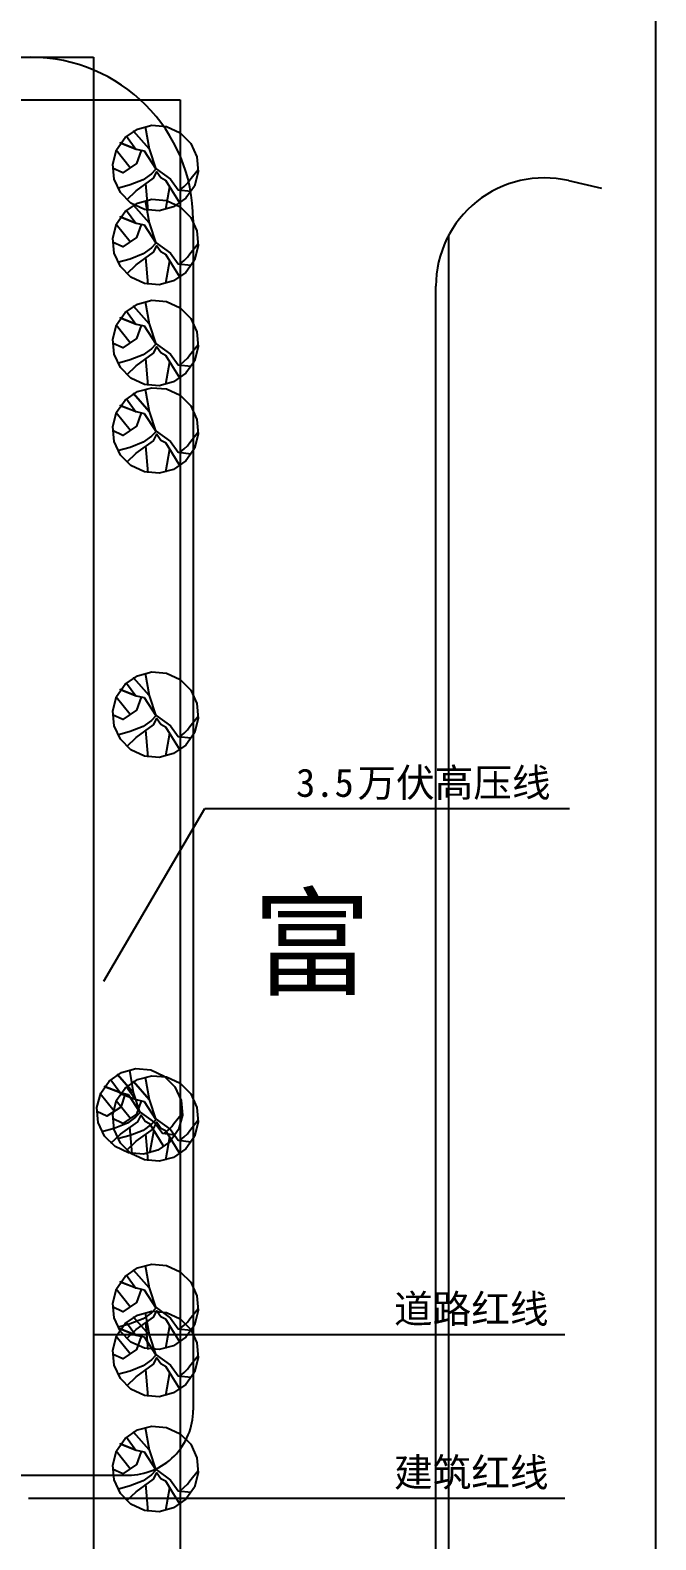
# Model space of a CAD drawing. Extents: x 225694 to 1397201, y -46174 to 794826.
# Drawn here: x 825524 to 883259, y 550020 to 689296 of the extents above; entities that cross this region are included whole.
import ezdxf
from ezdxf.enums import TextEntityAlignment as Align

# ---------------------------------------------------------------- set-up
doc = ezdxf.new("R2010")
doc.units = 0
doc.header["$LTSCALE"] = 0.5
doc.header["$MEASUREMENT"] = 0
doc.linetypes.add('X11', pattern=[6, 5, -1])
doc.layers.add('border', color=7, linetype='Continuous', lineweight=0)
for name, color, linetype in [('BZTU', 7, 'Continuous'), ('PUB_DIM', 3, 'Continuous'), ('ZJ', 7, 'Continuous'), ('树', 124, 'Continuous'), ('红线', 1, 'Continuous'), ('路', 40, 'Continuous')]:
    doc.layers.add(name, color=color, linetype=linetype)
doc.styles.add('等线体', font='')
doc.styles.get('等线体').set_extended_font_data('黑体')

# ---------------------------------------------------------------- blocks, each defined once
blk = doc.blocks.new('64')
at = {"linetype": 'Continuous'}
blk.add_lwpolyline([(1976, 57), (1856, 741), (1508, 1343), (976, 1789), (324, 2027), (-371, 2027), (-1024, 1789), (-1556, 1343), (-1903, 741), (-2024, 57), (-1903, -627), (-1556, -1228), (-1024, -1675), (-371, -1912), (324, -1912), (976, -1675), (1508, -1228), (1856, -627), (1976, 57)], dxfattribs=at)
for points in [[(-737, 1911), (-285, 955), (-166, 2053), (-285, 955), (0, 0), (285, -57), (761, -71), (1402, 86), (1973, 285)], [(238, 2039), (226, 1298), (654, 1954), (214, 1298), (-47, 1012), (-12, 14)], [(939, 742), (1010, 1782)], [(59, 1112), (582, 727), (1355, 742), (1616, 1198)], [(-24, 14), (-297, -770), (-309, -1383), (-760, -1782)], [(1925, -385), (1319, -299), (321, -285), (24, -128), (24, -456), (-83, -670), (-47, -1198), (-12, -1939)], [(1390, -1369), (761, -271)], [(-368, -1440), (-630, -1412), (-844, -1383), (-1010, -1312), (-1616, -1141)], [(-59, -1041), (713, -1797)]]:
    blk.add_lwpolyline(points)

msp = doc.modelspace()

# ---------------------------------------------------------------- linework, layer by layer
at = {"layer": 'border', "color": 1}
msp.add_lwpolyline([(878259, -41173.9, 0, 0, 0), (878259, 789826.1, 500, 500, 0), (301259, 789826.1, 500, 500, 0), (301259, -41173.9, 500, 500, 0), (878259, -41173.9, 500, 500, 0)], format="xyseb", dxfattribs=at)
at = {"layer": 'BZTU', "color": 7}
msp.add_line((883259, -46173.9), (883259, 794826.1), dxfattribs=at)
at = {"layer": 'PUB_DIM', "color": 7}
for p, q in [((832326.7, 601550.5), (841656.4, 617502.3)), ((841656.4, 617502.3), (875281.6, 617502.3)), ((831364.3, 568970.8), (874851.6, 568970.8)), ((825364.3, 553866.1), (874851.6, 553866.1))]:
    msp.add_line(p, q, dxfattribs=at)
at = {"layer": '红线', "color": 7, "linetype": 'X11'}
for points in [[(387944.3, 186789), (388490.7, 686847.5), (831364.3, 686795.1), (831364.3, 186788.9)], [(380940, 182878.5), (381486.3, 682878.5), (839364.3, 682878.5), (839364.3, 182878.4)]]:
    msp.add_lwpolyline(points, close=True, dxfattribs=at)
at = {"layer": '路', "color": 7, "ltscale": 3000}
msp.add_line((666537.3, 686795.5), (825564.4, 686794.5), dxfattribs=at)
at = {"layer": '路', "color": 7, "linetype": 'Continuous'}
for p, q in [((839364.3, 677673.3), (839364.3, 558389.3)), ((875195.6, 675416.2), (878259, 674714.9)), ((840564.3, 671794.5), (840564.3, 561989.3)), ((864164.1, 158883.9), (864164.1, 670418)), ((862964.1, 154481.7), (862964.1, 665668.3)), ((812864.4, 555989.3), (834564.3, 555989.3))]:
    msp.add_line(p, q, dxfattribs=at)
at = {"layer": '路', "color": 7}
msp.add_arc((825564.3, 671794.5), 15000, 0.000011, 89.999621, dxfattribs=at)
at = {"layer": '路', "color": 7, "linetype": 'Continuous'}
for centre, radius, start, end in [((872964.1, 665668.3), 10000, 77.106056, 180), ((834564.3, 561989.3), 6000, 270, 0.000011)]:
    msp.add_arc(centre, radius, start, end, dxfattribs=at)

# ---------------------------------------------------------------- block references
at = {"layer": '树', "color": 7, "extrusion": (3.08393e-24, 9.95157e-24, -1), "xscale": 1.980000000029297, "yscale": 1.98000000001921, "zscale": -1.98, "rotation": 325.0452676312946}
for p in [(-837116.6, 676465.9), (-837116.6, 669635.9), (-837116.6, 660322.3), (-837116.6, 652250.5), (-837116.6, 626029.3), (-835653, 589423.4), (-837116.6, 588774.9), (-837116.6, 571389.5), (-837116.6, 567043.1), (-837116.6, 556441.8)]:
    msp.add_blockref('64', p, dxfattribs=at)

# ---------------------------------------------------------------- texts
at = {"layer": 'PUB_DIM', "color": 7, "style": '等线体'}
for s, p in [('万伏高压线', (855724.2, 618564.4)), ('3.5', (850053.4, 618564.4)), ('道路红线', (859098.8, 570018.2)), ('建筑红线', (859098.8, 554928.2))]:
    msp.add_text(s, height=2613.92, dxfattribs=at).set_placement(p)
at = {"layer": 'ZJ', "color": 7, "linetype": 'Continuous', "style": '等线体'}
msp.add_text('富', height=8000, dxfattribs=at).set_placement((851525.9, 605320.9), align=Align.MIDDLE)

doc.saveas('drawing.dxf')
